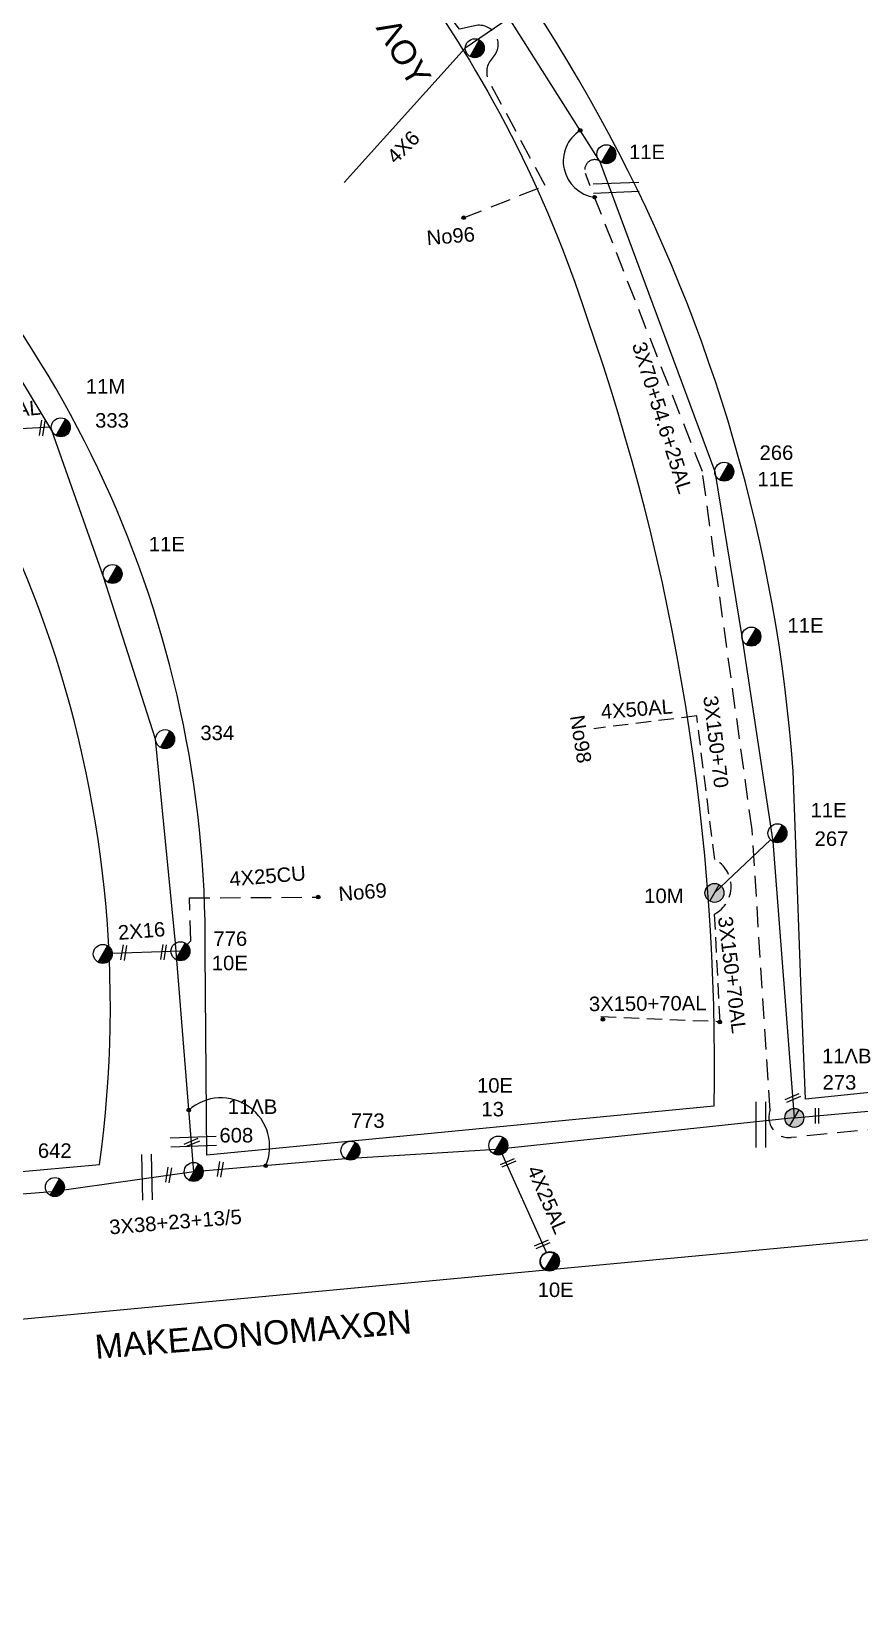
# Model space of a CAD drawing. Header units: millimetres. Extents: x 7453 to 9570, y 777 to 1872.
# Drawn here: x 9317.7 to 9420.7, y 1562.2 to 1756.4 of the extents above; entities that cross this region are included whole.
import ezdxf

# ---------------------------------------------------------------- set-up
doc = ezdxf.new("R2010")
doc.units = ezdxf.units.MM
doc.linetypes.add('DASHED', pattern=[19.05, 12.7, -6.35])
for name, color, linetype in [('Άγνωστα', 7, 'Continuous'), ('Γέφυρες Εναέριου Δικτύου', 7, 'Continuous'), ('Γυμνά εναέρια ΧΤ (1Φ)   2x16AL', 7, 'Continuous'), ('Γυμνά εναέρια ΧΤ (3Φ)   4x16AL', 7, 'Continuous'), ('Γυμνά εναέρια ΧΤ (3Φ)   4x50AL', 7, 'Continuous'), ('Εναέρια παροχή ΧΤ 4x25', 7, 'SYN_LINE'), ('Επιγραφές - Σχήματα', 7, 'Continuous'), ('Καλώδια ΧΤ   3x150+70 XLPE', 7, 'DASHED'), ('Καλώδια ΧΤ   3x150+70AL', 7, 'DASHED'), ('Καλώδια ΧΤ   4x25CU', 7, 'DASHED'), ('Καλώδια ΧΤ   4x6AL', 7, 'DASHED'), ('Μηχανική τομή', 7, 'Continuous'), ('Στύλος Ξύλινος', 7, 'Continuous'), ('Στύλος Ξύλινος @ 1', 7, 'Continuous'), ('Στύλος ΦΜ', 7, 'Continuous'), ('Στύλος ΦΜ @ 1', 7, 'Continuous'), ('Συνδέσεις', 7, 'Continuous'), ('Συνεστραμμένα ΧΤ   3x70+54.6+25 AL', 7, 'SYN_LINE'), ('Τομή', 7, 'Continuous'), ('Υπόβαθρο ΔΕΗ', 7, 'Continuous'), ('Υπόγεια καλώδια Παροχών ΧΤ   4x50AL', 7, 'DASHED'), ('Υπόγεια καλώδια Παροχών ΧΤ   4x6', 7, 'DASHED')]:
    doc.layers.add(name, color=color, linetype=linetype)
doc.styles.get("Standard").update_dxf_attribs({"font": 'ARIAL.TTF'})
doc.linetypes.add('SYN_LINE', pattern='A,0.5,-0.0001,["/\\/\\/\\/",Standard,S=0.1,R=0,X=0,Y=-0.05],-0.25', length=0.7501)

# ---------------------------------------------------------------- blocks, each defined once
blk = doc.blocks.new('ΥΠΑΡΧΩΝ ΤΣΙΜΕΝΤΕΝΙΟΣ ΣΤΥΛΟΣ')
at = {"layer": 'Στύλος ΦΜ'}
blk.add_hatch(color=7, dxfattribs=at).paths.add_polyline_path([(-1.29, -2.28, 0.574793), (2.62, 0, 0.268822), (1.3, 2.27)])
at = {"layer": 'Στύλος ΦΜ', "color": 7}
blk.add_line((-1.29, -2.28), (1.3, 2.27), dxfattribs=at)
blk.add_circle((0, 0), 2.62, dxfattribs=at)
at = {"layer": 'Στύλος ΦΜ', "flags": 4}
for tag, p in [('ΑΡΙΘΜΟΣ', (-4.68, 8.05)), ('ΤΥΠΟΣ', (-4.91, 3.03))]:
    blk.add_attdef(tag, p, '', height=4, dxfattribs=at)
blk = doc.blocks.new('ΥΠΑΡΧΩΝ ΞΥΛΙΝΟΣ ΣΤΥΛΟΣ')
at = {"layer": 'Στύλος Ξύλινος'}
h = blk.add_hatch(color=7, dxfattribs=at)
h.paths.add_polyline_path([(-2.62, 0, 0.270008), (-1.29, -2.28), (1.3, 2.27, 0.576266)])
h.paths.add_polyline_path([(-1.29, -2.28, 0.574793), (2.62, 0, 0.268822), (1.3, 2.27)])
at = {"layer": 'Στύλος Ξύλινος', "color": 7}
blk.add_line((-1.29, -2.28), (1.3, 2.27), dxfattribs=at)
blk.add_circle((0, 0), 2.62, dxfattribs=at)
at = {"layer": 'Στύλος Ξύλινος', "flags": 4}
for tag, p in [('ΑΡΙΘΜΟΣ', (-4.91, 8.6)), ('ΤΥΠΟΣ', (-4.85, 3.39))]:
    blk.add_attdef(tag, p, '', height=4, dxfattribs=at)
blk = doc.blocks.new('ΤΟΜΗ')
at = {"layer": 'Τομή', "ltscale": 40}
for p, q in [((-5.68, 0), (5.68, 0)), ((5.68, -2.33), (-5.68, -2.33))]:
    blk.add_line(p, q, dxfattribs=at)
blk = doc.blocks.new('_ΣΥΝΔΕΣΗ')
at = {"layer": 'Συνδέσεις', "linetype": 'SYN_LINE', "ltscale": 40}
blk.add_hatch(color=256, dxfattribs=at).paths.add_polyline_path([(0.5, -0.01, 1), (-0.5, -0.01, 1)])
at = {"layer": 'Συνδέσεις'}
blk.add_circle((0, -0.01), 0.5, dxfattribs=at)
blk = doc.blocks.new('ΜΗΧΑΝΙΚΗ ΤΟΜΗ')
at = {"layer": 'Μηχανική τομή', "ltscale": 40}
for p, q in [((-1.89, 0.78), (1.89, 0.78)), ((1.89, 0), (-1.89, 0))]:
    blk.add_line(p, q, dxfattribs=at)

msp = doc.modelspace()

# ---------------------------------------------------------------- linework, layer by layer
at = {"layer": 'Άγνωστα', "color": 2, "linetype": 'DASHED', "ltscale": 0.2}
msp.add_lwpolyline([(9371.31, 1733.19), (9381.57, 1737.26), (9374.6, 1750.2, -0.333659), (9375.03, 1753.1, 0.794461), (9372.63, 1757.04), (9370.93, 1756.66), (9356.2, 1776.37), (9343.37, 1789.2), (9320.33, 1807.38), (9323.91, 1812.27, -0.286141), (9325.78, 1813.02, -0.837573)], format="xyb", dxfattribs=at)
at = {"layer": 'Άγνωστα', "color": 6}
msp.add_lwpolyline([(9337.91, 1614.72), (9320.3, 1612.24), (9295.25, 1610.29), (9258.97, 1607.96), (9258.7, 1607.66)], dxfattribs=at)
at = {"layer": 'Γέφυρες Εναέριου Δικτύου'}
for centre, radius, start, end in [((9388.33, 1740.27), 4.51, 122.1132, 262.2614), ((9341.29, 1617.87), 6.05, 336.7143, 131.5146)]:
    msp.add_arc(centre, radius, start, end, dxfattribs=at)
at = {"layer": 'Γυμνά εναέρια ΧΤ (1Φ)   2x16AL'}
msp.add_lwpolyline([(9336.25, 1642.13), (9326.6, 1641.8)], dxfattribs=at)
at = {"layer": 'Γυμνά εναέρια ΧΤ (3Φ)   4x16AL', "color": 2, "ltscale": 0.15}
msp.add_lwpolyline([(9320.21, 1707.22), (9310.91, 1706.72)], dxfattribs=at)
at = {"layer": 'Γυμνά εναέρια ΧΤ (3Φ)   4x50AL', "color": 2}
msp.add_lwpolyline([(9412.53, 1621.43), (9375.48, 1617.52), (9356.79, 1616.33), (9337.91, 1614.72), (9335.62, 1643.12), (9333.17, 1668.48), (9326.7, 1688.64), (9320.28, 1706.83), (9307.09, 1728.58), (9288.29, 1747.18), (9281.33, 1753.6)], dxfattribs=at)
at = {"layer": 'Εναέρια παροχή ΧΤ 4x25', "color": 2, "ltscale": 20}
msp.add_lwpolyline([(9375.75, 1618), (9381.72, 1604.67)], dxfattribs=at)
at = {"layer": 'Καλώδια ΧΤ   3x150+70AL', "color": 6, "ltscale": 0.15}
msp.add_lwpolyline([(9388.49, 1634.02), (9403.3, 1633.41), (9402.62, 1646.76, 0.602534), (9402.64, 1653.55), (9400.4, 1671.37)], format="xyb", dxfattribs=at)
at = {"layer": 'Καλώδια ΧΤ   4x25CU', "color": 2, "ltscale": 0.2}
msp.add_lwpolyline([(9336.25, 1642.13), (9337.55, 1643.43), (9337.37, 1648.75), (9353.37, 1648.86)], dxfattribs=at)
at = {"layer": 'Συνεστραμμένα ΧΤ   3x70+54.6+25 AL', "color": 85, "ltscale": 18}
msp.add_lwpolyline([(9388.31, 1740.34), (9367.07, 1773.92), (9357.8, 1783.86), (9347.97, 1794.37), (9326.96, 1813.02), (9281.33, 1753.6)], dxfattribs=at)
at = {"layer": 'Συνεστραμμένα ΧΤ   3x70+54.6+25 AL', "color": 62, "linetype": 'DASHED', "ltscale": 0.2}
msp.add_lwpolyline([(9458.3, 1623.68), (9412.14, 1618.99, -0.55011), (9409.51, 1622.33), (9407.29, 1657.21), (9401.11, 1701.74), (9386.57, 1738.74, -0.684349), (9388.31, 1740.34, -0.444105)], format="xyb", dxfattribs=at)
at = {"layer": 'Συνεστραμμένα ΧΤ   3x70+54.6+25 AL', "color": 6, "ltscale": 20}
msp.add_lwpolyline([(9388.31, 1740.34), (9402.64, 1701.71), (9406.01, 1681.22), (9409.85, 1655.76), (9412.53, 1621.43), (9460.02, 1625.72)], dxfattribs=at)
at = {"layer": 'Συνεστραμμένα ΧΤ   3x70+54.6+25 AL', "color": 6, "ltscale": 10}
msp.add_lwpolyline([(9402.61, 1649.38), (9409.58, 1655.98)], dxfattribs=at)
at = {"layer": 'Υπόβαθρο ΔΕΗ'}
for points in [[(9454.36, 1627.95), (9413.9, 1623.77), (9413.4, 1637.2), (9412.39, 1664.51, 0.212049), (9336.42, 1806.76), (9371.58, 1853.61), (9382.56, 1853.69, -0.126419), (9429.16, 1798.75, -0.020702), (9455.37, 1742.16)], [(9329.52, 1797.98, -0.165604), (9386.73, 1720.88, -0.089113), (9402.54, 1622.88), (9339.55, 1616.82), (9339.34, 1642.04, 0.222785), (9290.61, 1748.03), (9329.52, 1797.98)], [(9326.2, 1615.65, 0.242835), (9282.79, 1738.85), (9239.57, 1683.4, -0.169724), (9255.2, 1653.4), (9259.81, 1609.67), (9326.2, 1615.65)]]:
    msp.add_lwpolyline(points, format="xyb", dxfattribs=at)
msp.add_lwpolyline([(9453.53, 1541.48), (9379.77, 1533.55), (9266.31, 1521.94), (9259.88, 1591.14), (9454.52, 1609.39)], dxfattribs=at)
at = {"layer": 'Υπόγεια καλώδια Παροχών ΧΤ   4x50AL', "color": 6, "ltscale": 0.15}
msp.add_lwpolyline([(9400.4, 1671.37), (9387.64, 1669.78)], dxfattribs=at)
at = {"layer": 'Υπόγεια καλώδια Παροχών ΧΤ   4x6', "color": 62, "linetype": 'SYN_LINE', "ltscale": 20}
msp.add_lwpolyline([(9377.11, 1758.05), (9371.65, 1754.31), (9356.6, 1737.65)], dxfattribs=at)

# ---------------------------------------------------------------- block references
at = {"layer": 'Μηχανική τομή'}
for p, xscale, yscale, zscale, rotation in [((9319.27, 1707.09), 0.4999999999994563, 0.4999999999994563, 0.4999999999994563, 80.68863621915537), ((9329.4, 1641.92), 0.4999999999994563, 0.4999999999994563, 0.4999999999994563, 80.68863621915537), ((9334.34, 1641.99), 0.4999999999994563, 0.4999999999994563, 0.4999999999994563, 80.68863621915537), ((9412.41, 1623.72), 0.4999999999993637, 0.4999999999993637, 0.4999999999993637, 22.95712343867134), ((9415.55, 1621.7), 0.4999999999992825, 0.4999999999992825, 0.4999999999992825, 90.1183715224542), ((9337.74, 1618.19), 0.4999999999993637, 0.4999999999993637, 0.4999999999993637, 22.95712343867134), ((9341.39, 1615.02), 0.4999999999994563, 0.4999999999994563, 0.4999999999994563, 80.68863621915537), ((9377.06, 1615.67), 0.4999999999993637, 0.4999999999993637, 0.4999999999993637, 22.95712343867134), ((9334.98, 1614.31), 0.4999999999994563, 0.4999999999994563, 0.4999999999994563, 80.68863621915537), ((9381.27, 1605.54), 0.4999999999993637, 0.4999999999993637, 0.4999999999993637, 22.95712343867134)]:
    msp.add_blockref('ΜΗΧΑΝΙΚΗ ΤΟΜΗ', p, dxfattribs=dict(at, xscale=xscale, yscale=yscale, zscale=zscale, rotation=rotation))
at = {"layer": 'Στύλος Ξύλινος @ 1', "ltscale": 40}
ref = msp.add_blockref('ΥΠΑΡΧΩΝ ΞΥΛΙΝΟΣ ΣΤΥΛΟΣ', (9402.61, 1649.38), dxfattribs=dict(at, xscale=0.4499999999998181, yscale=0.4499999999998181, zscale=0.4499999999998181))
ref.add_attrib('ΤΥΠΟΣ', '10Μ', (9393.88, 1648.12), dxfattribs={"layer": 'Στύλος Ξύλινος', "height": 1.8, "flags": 4})
ref = msp.add_blockref('ΥΠΑΡΧΩΝ ΞΥΛΙΝΟΣ ΣΤΥΛΟΣ', (9412.53, 1621.43), dxfattribs=dict(at, xscale=0.4499999999998181, yscale=0.4499999999998181, zscale=0.4499999999998181))
ref.add_attrib('ΤΥΠΟΣ', '11ΛΒ', (9415.97, 1628.22), dxfattribs={"layer": 'Στύλος Ξύλινος', "height": 1.8, "flags": 4})
ref.add_attrib('ΑΡΙΘΜΟΣ', '273', (9416.04, 1624.95), dxfattribs={"layer": 'Στύλος Ξύλινος', "height": 1.8, "flags": 4})
at = {"layer": 'Στύλος ΦΜ @ 1', "ltscale": 40, "xscale": 0.4499999999998181, "yscale": 0.4499999999998181, "zscale": 0.4499999999998181}
for p in [(9372.83, 1754.31), (9326.6, 1641.8), (9382.17, 1603.65)]:
    msp.add_blockref('ΥΠΑΡΧΩΝ ΤΣΙΜΕΝΤΕΝΙΟΣ ΣΤΥΛΟΣ', p, dxfattribs=at)
at = {"layer": 'Στύλος ΦΜ @ 1', "ltscale": 40}
ref = msp.add_blockref('ΥΠΑΡΧΩΝ ΤΣΙΜΕΝΤΕΝΙΟΣ ΣΤΥΛΟΣ', (9389.17, 1741.14), dxfattribs=dict(at, xscale=0.4499999999998181, yscale=0.4499999999998181, zscale=0.4499999999998181))
ref.add_attrib('ΤΥΠΟΣ', '11Ε', (9391.99, 1740.53), dxfattribs={"layer": 'Στύλος ΦΜ', "height": 1.8, "flags": 4})
ref = msp.add_blockref('ΥΠΑΡΧΩΝ ΤΣΙΜΕΝΤΕΝΙΟΣ ΣΤΥΛΟΣ', (9321.39, 1707.22), dxfattribs=dict(at, xscale=0.4499999999998181, yscale=0.4499999999998181, zscale=0.4499999999998181))
ref.add_attrib('ΤΥΠΟΣ', '11Μ', (9324.5, 1711.41), dxfattribs={"layer": 'Στύλος ΦΜ', "height": 1.8, "flags": 4})
ref.add_attrib('ΑΡΙΘΜΟΣ', '333', (9325.65, 1707.18), dxfattribs={"layer": 'Στύλος ΦΜ', "height": 1.8, "flags": 4})
ref = msp.add_blockref('ΥΠΑΡΧΩΝ ΤΣΙΜΕΝΤΕΝΙΟΣ ΣΤΥΛΟΣ', (9403.82, 1701.71), dxfattribs=dict(at, xscale=0.4499999999998181, yscale=0.4499999999998181, zscale=0.4499999999998181))
ref.add_attrib('ΤΥΠΟΣ', '11Ε', (9407.96, 1699.88), dxfattribs={"layer": 'Στύλος ΦΜ', "height": 1.8, "flags": 4})
ref.add_attrib('ΑΡΙΘΜΟΣ', '266', (9408.21, 1703.17), dxfattribs={"layer": 'Στύλος ΦΜ', "height": 1.8, "flags": 4})
ref = msp.add_blockref('ΥΠΑΡΧΩΝ ΤΣΙΜΕΝΤΕΝΙΟΣ ΣΤΥΛΟΣ', (9327.82, 1689), dxfattribs=dict(at, xscale=0.4499999999998181, yscale=0.4499999999998181, zscale=0.4499999999998181))
ref.add_attrib('ΤΥΠΟΣ', '11Ε', (9332.32, 1691.81), dxfattribs={"layer": 'Στύλος ΦΜ', "height": 1.8, "flags": 4})
ref = msp.add_blockref('ΥΠΑΡΧΩΝ ΤΣΙΜΕΝΤΕΝΙΟΣ ΣΤΥΛΟΣ', (9407.19, 1681.22), dxfattribs=dict(at, xscale=0.4499999999998181, yscale=0.4499999999998181, zscale=0.4499999999998181))
ref.add_attrib('ΤΥΠΟΣ', '11Ε', (9411.68, 1681.71), dxfattribs={"layer": 'Στύλος ΦΜ', "height": 1.8, "flags": 4})
ref = msp.add_blockref('ΥΠΑΡΧΩΝ ΤΣΙΜΕΝΤΕΝΙΟΣ ΣΤΥΛΟΣ', (9334.35, 1668.48), dxfattribs=dict(at, xscale=0.4499999999998181, yscale=0.4499999999998181, zscale=0.4499999999998181))
ref.add_attrib('ΑΡΙΘΜΟΣ', '334', (9338.73, 1668.36), dxfattribs={"layer": 'Στύλος ΦΜ', "height": 1.8, "flags": 4})
ref = msp.add_blockref('ΥΠΑΡΧΩΝ ΤΣΙΜΕΝΤΕΝΙΟΣ ΣΤΥΛΟΣ', (9410.43, 1656.79), dxfattribs=dict(at, xscale=0.4499999999998181, yscale=0.4499999999998181, zscale=0.4499999999998181))
ref.add_attrib('ΤΥΠΟΣ', '11Ε', (9414.55, 1658.76), dxfattribs={"layer": 'Στύλος ΦΜ', "height": 1.8, "flags": 4})
ref.add_attrib('ΑΡΙΘΜΟΣ', '267', (9415.05, 1655.22), dxfattribs={"layer": 'Στύλος ΦΜ', "height": 1.8, "flags": 4})
ref = msp.add_blockref('ΥΠΑΡΧΩΝ ΤΣΙΜΕΝΤΕΝΙΟΣ ΣΤΥΛΟΣ', (9336.25, 1642.13), dxfattribs=dict(at, xscale=0.4499999999998181, yscale=0.4499999999998181, zscale=0.4499999999998181))
ref.add_attrib('ΤΥΠΟΣ', '10Ε', (9340.15, 1639.78), dxfattribs={"layer": 'Στύλος ΦΜ', "height": 1.8, "flags": 4})
ref.add_attrib('ΑΡΙΘΜΟΣ', '776', (9340.35, 1642.8), dxfattribs={"layer": 'Στύλος ΦΜ', "height": 1.8, "flags": 4})
ref = msp.add_blockref('ΥΠΑΡΧΩΝ ΤΣΙΜΕΝΤΕΝΙΟΣ ΣΤΥΛΟΣ', (9375.75, 1618), dxfattribs=dict(at, xscale=0.4499999999998181, yscale=0.4499999999998181, zscale=0.4499999999998181))
ref.add_attrib('ΤΥΠΟΣ', '10Ε', (9373.1, 1624.57), dxfattribs={"layer": 'Στύλος ΦΜ', "height": 1.8, "flags": 4})
ref.add_attrib('ΑΡΙΘΜΟΣ', '13', (9373.65, 1621.62), dxfattribs={"layer": 'Στύλος ΦΜ', "height": 1.8, "flags": 4})
ref = msp.add_blockref('ΥΠΑΡΧΩΝ ΤΣΙΜΕΝΤΕΝΙΟΣ ΣΤΥΛΟΣ', (9337.9, 1614.72), dxfattribs=dict(at, xscale=0.4499999999998181, yscale=0.4499999999998181, zscale=0.4499999999998181))
ref.add_attrib('ΤΥΠΟΣ', '11ΛΒ', (9342.14, 1621.92), dxfattribs={"layer": 'Στύλος ΦΜ', "height": 1.8, "flags": 4})
ref.add_attrib('ΑΡΙΘΜΟΣ', '608', (9341.1, 1618.38), dxfattribs={"layer": 'Στύλος ΦΜ', "height": 1.8, "flags": 4})
ref = msp.add_blockref('ΥΠΑΡΧΩΝ ΤΣΙΜΕΝΤΕΝΙΟΣ ΣΤΥΛΟΣ', (9357.38, 1617.36), dxfattribs=dict(at, xscale=0.4499999999998181, yscale=0.4499999999998181, zscale=0.4499999999998181))
ref.add_attrib('ΑΡΙΘΜΟΣ', '773', (9357.43, 1620.19), dxfattribs={"layer": 'Στύλος ΦΜ', "height": 1.8, "flags": 4})
ref = msp.add_blockref('ΥΠΑΡΧΩΝ ΤΣΙΜΕΝΤΕΝΙΟΣ ΣΤΥΛΟΣ', (9320.65, 1612.84), dxfattribs=dict(at, xscale=0.4499999999998181, yscale=0.4499999999998181, zscale=0.4499999999998181))
ref.add_attrib('ΑΡΙΘΜΟΣ', '642', (9318.54, 1616.47), dxfattribs={"layer": 'Στύλος ΦΜ', "height": 1.8, "flags": 4})
ref = msp.add_blockref('ΥΠΑΡΧΩΝ ΤΣΙΜΕΝΤΕΝΙΟΣ ΣΤΥΛΟΣ', (9382.12, 1603.57), dxfattribs=dict(at, xscale=0.4499999999998181, yscale=0.4499999999998181, zscale=0.4499999999998181))
ref.add_attrib('ΤΥΠΟΣ', '10Ε', (9380.64, 1599.18), dxfattribs={"layer": 'Στύλος ΦΜ', "height": 1.8, "flags": 4})
at = {"layer": 'Συνδέσεις', "xscale": 0.4499999999998181, "yscale": 0.4499999999998181, "zscale": 0.4499999999998181}
for p in [(9385.93, 1744.1), (9387.72, 1735.81), (9371.45, 1733.26), (9353.37, 1648.86), (9388.75, 1633.67), (9403.27, 1633.34), (9337.29, 1622.4), (9346.85, 1615.49)]:
    msp.add_blockref('_ΣΥΝΔΕΣΗ', p, dxfattribs=at)
at = {"layer": 'Τομή'}
for p, xscale, yscale, zscale, rotation in [((9390.42, 1736.39), 0.500000000000051, 0.500000000000051, 0.500000000000051, 182.2316261418533), ((9407.79, 1620.59), 0.5000000000000135, 0.5000000000000135, 0.5000000000000135, 90), ((9337.88, 1617.89), 0.500000000000051, 0.500000000000051, 0.500000000000051, 182.2316261418533), ((9331.53, 1614.05), 0.5000000000000068, 0.5000000000000068, 0.5000000000000068, 91.3362916698996)]:
    msp.add_blockref('ΤΟΜΗ', p, dxfattribs=dict(at, xscale=xscale, yscale=yscale, zscale=zscale, rotation=rotation))

# ---------------------------------------------------------------- texts
at = {"layer": 'Άγνωστα', "insert": (9327.34, 1608.75), "char_height": 1.8, "width": 23.5192, "attachment_point": 1, "rotation": 4.6383}
msp.add_mtext('3X38+23+13/5', dxfattribs=at)
at = {"layer": 'Γυμνά εναέρια ΧΤ (1Φ)   2x16AL', "insert": (9328.42, 1645.33), "char_height": 1.8, "width": 23.5192, "attachment_point": 1, "rotation": 4.6383}
msp.add_mtext('2X16', dxfattribs=at)
at = {"layer": 'Γυμνά εναέρια ΧΤ (3Φ)   4x16AL', "insert": (9309.87, 1709.87), "char_height": 1.8, "width": 23.5192, "attachment_point": 1, "rotation": 4.6383}
msp.add_mtext('4X16AL', dxfattribs=at)
at = {"layer": 'Εναέρια παροχή ΧΤ 4x25', "insert": (9380.92, 1615.74), "char_height": 1.8, "width": 23.5192, "attachment_point": 1, "rotation": 293.4639}
msp.add_mtext('4X25AL', dxfattribs=at)
at = {"layer": 'Επιγραφές - Σχήματα', "attachment_point": 1}
for s, insert, char_height, width, rotation in [('B.  ΠAYΛΟY', (9355.53, 1771.25), 3, 47.4641, 300.3349), ('No96', (9366.77, 1731.64), 1.8, 23.5192, 4.6383), ('No98', (9386.42, 1671.6), 1.8, 23.5192, 279.0409), ('No69', (9355.82, 1650.15), 1.8, 23.5192, 4.6383), ('MAKEΔONΟMAXΩN', (9325.5, 1594.47), 3, 29.9879, 4.6383)]:
    msp.add_mtext(s, dxfattribs=dict(at, insert=insert, char_height=char_height, width=width, rotation=rotation))
at = {"layer": 'Καλώδια ΧΤ   3x150+70 XLPE', "insert": (9403, 1673.99), "char_height": 1.8, "width": 23.5192, "attachment_point": 1, "rotation": 276.9096}
msp.add_mtext('3X150+70', dxfattribs=at)
at = {"layer": 'Καλώδια ΧΤ   3x150+70AL', "char_height": 1.8, "width": 23.5192, "attachment_point": 1}
for insert, rotation in [((9404.83, 1646.57), 276.9096), ((9387, 1636.49), 0.4445)]:
    msp.add_mtext('3X150+70AL', dxfattribs=dict(at, insert=insert, rotation=rotation))
at = {"layer": 'Καλώδια ΧΤ   4x25CU', "insert": (9342.27, 1651.99), "char_height": 1.8, "width": 23.5192, "attachment_point": 1, "rotation": 4.6383}
msp.add_mtext('4X25CU', dxfattribs=at)
at = {"layer": 'Καλώδια ΧΤ   4x6AL', "insert": (9361.72, 1741.08), "char_height": 1.8, "width": 23.5192, "attachment_point": 1, "rotation": 45.2042}
msp.add_mtext('4X6', dxfattribs=at)
at = {"layer": 'Συνεστραμμένα ΧΤ   3x70+54.6+25 AL', "insert": (9394.05, 1718.02), "char_height": 1.8, "width": 16.2172, "attachment_point": 1, "rotation": 287.4466}
msp.add_mtext('3X70+54.6+25AL', dxfattribs=at)
at = {"layer": 'Υπόγεια καλώδια Παροχών ΧΤ   4x50AL', "insert": (9388.42, 1672.76), "char_height": 1.8, "width": 23.5192, "attachment_point": 1, "rotation": 4.6383}
msp.add_mtext('4X50AL', dxfattribs=at)

doc.saveas('drawing.dxf')
